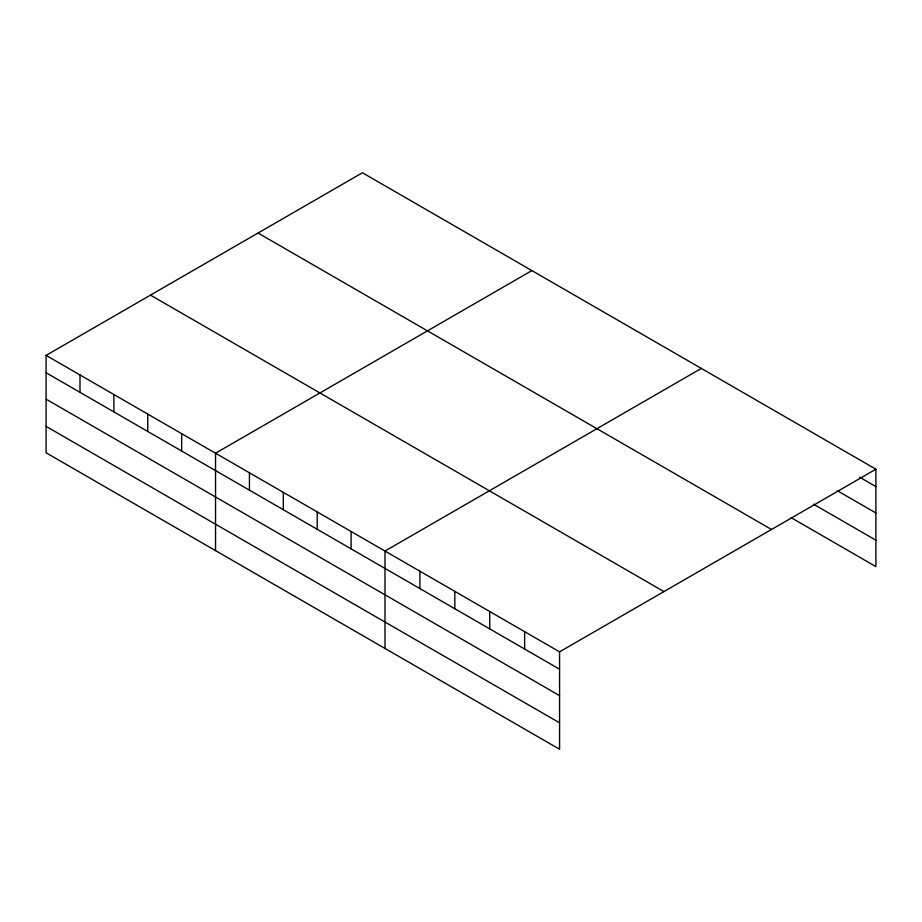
<?xml version="1.0" encoding="UTF-8"?>
<svg xmlns="http://www.w3.org/2000/svg" width="922" height="922" viewBox="0 0 922 922"><rect width="100%" height="100%" fill="white"/><g stroke="black" fill="none" stroke-linecap="round" stroke-linejoin="round"><path stroke-width="1.38" d="M559.573 695.614L559.573 651.842L46.1 355.396L46.1 452.794L559.573 749.24L559.573 695.614L46.1 399.168M791.099 517.645L875.9 566.604L875.9 469.206L362.427 172.76L46.1 355.396M531.879 270.595L215.541 453.221L215.541 550.618M701.319 368.42L384.993 551.056L384.993 648.443M559.573 651.842L875.9 469.206M859.684 477.216L875.9 486.574M837.245 490.665L875.9 512.989M813.55 504.196L875.9 540.2M258.045 233.036L771.507 529.482M150.493 295.132L663.955 591.578M46.1 372.765L559.573 669.211M46.1 426.379L559.573 722.825M524.653 631.685L524.653 649.053M489.732 611.528L489.732 628.896M454.823 591.371L454.823 608.739M419.902 571.214L419.902 588.582M351.098 531.487L351.098 548.855M317.214 511.917L317.214 529.286M283.319 492.36L283.319 509.728M249.436 472.79L249.436 490.158M181.657 433.663L181.657 451.031M147.762 414.093L147.762 431.461M113.879 394.524L113.879 411.892M79.984 374.966L79.984 392.334"/></g></svg>
